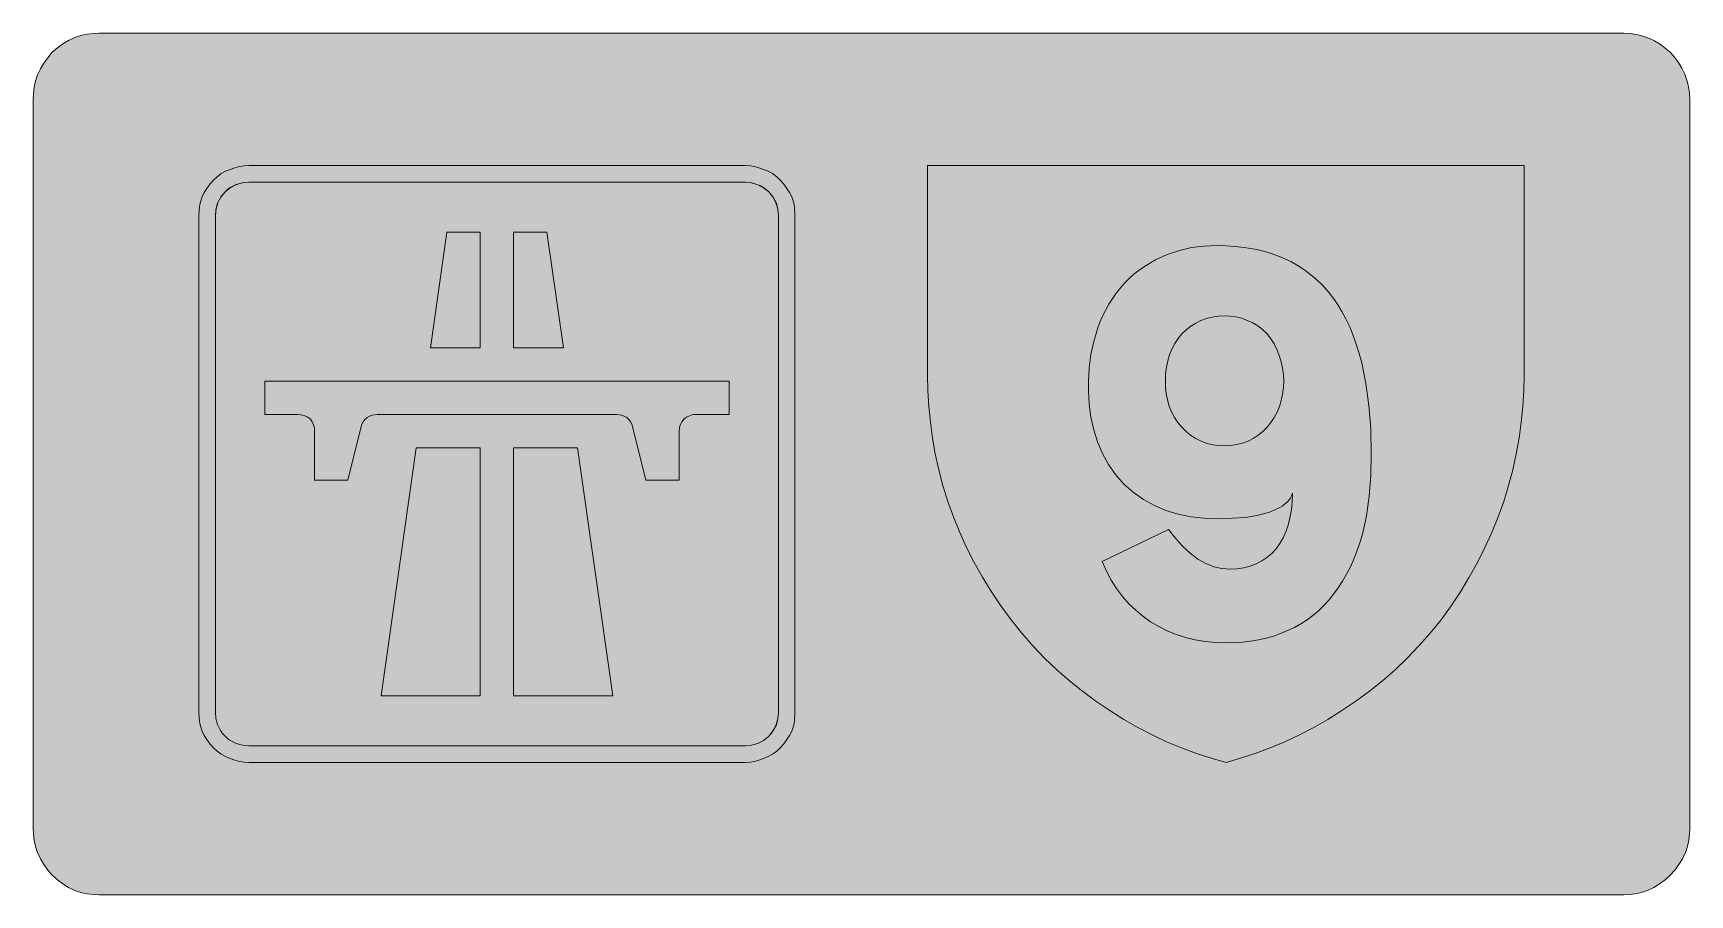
# Model space of a CAD drawing. Header units: metres. Extents: x 52 to 518, y 15 to 257.
import ezdxf

# ---------------------------------------------------------------- set-up
doc = ezdxf.new("R2010")
doc.units = ezdxf.units.M
for name, color, linetype, true_color in [('FILL_BLACK_000000', 7, 'Continuous', 0x000000), ('FILL_LIME_00FF00', 7, 'Continuous', 0x00ff00), ('FILL_RED_FF0000', 7, 'Continuous', 0xff0000), ('FILL_WHITE_FFFFFF', 7, 'Continuous', 0xffffff), ('FILL_YELLOW_FFFF00', 7, 'Continuous', 0xffff00)]:
    doc.layers.add(name, color=color, linetype=linetype, true_color=true_color)

msp = doc.modelspace()

# ---------------------------------------------------------------- hatches: boundary and pattern name
at = {"layer": 'FILL_BLACK_000000', "true_color": 0x000000}
h = msp.add_hatch(color=7, dxfattribs=at)
h.dxf.hatch_style = 1
h.paths.add_polyline_path([(373.09, 115.08), (375.1, 112.86), (377.21, 110.91), (379.44, 109.26), (381.63, 107.97), (383.87, 107.08), (386.15, 106.55), (388.44, 106.38), (390.42, 106.52), (392.31, 106.82), (394.11, 107.28), (395.8, 107.91), (397.38, 108.7), (398.84, 109.67), (400.19, 110.81), (401.4, 112.14), (402.44, 113.59), (403.38, 115.2), (404.18, 116.95), (404.82, 118.8), (405.32, 120.89), (405.72, 123.1), (405.98, 125.41), (406.08, 127.8), (405.8, 127.01), (405.37, 126.25), (404.79, 125.52), (404.06, 124.83), (403.17, 124.17), (402.13, 123.55), (399.6, 122.4), (396.47, 121.61), (392.94, 120.96), (389.03, 120.71), (384.84, 120.6), (381.1, 120.74), (377.44, 121.16), (373.88, 121.89), (370.44, 122.94), (367.17, 124.32), (364.1, 126.02), (361.23, 128.03), (358.56, 130.32), (356.27, 132.99), (354.26, 135.86), (352.56, 138.93), (351.18, 142.2), (350.1, 145.64), (349.31, 149.2), (348.83, 152.86), (348.66, 156.6), (348.66, 159.3), (348.83, 163.07), (349.31, 166.82), (350.1, 170.49), (351.18, 174.06), (351.84, 175.86), (352.59, 177.6), (354.35, 180.92), (356.42, 184.01), (358.74, 186.84), (360.06, 188.15), (361.43, 189.37), (362.87, 190.51), (364.37, 191.57), (367.5, 193.42), (370.8, 194.94), (374.21, 196.09), (377.66, 196.88), (381.15, 197.32), (384.66, 197.46), (387.35, 197.4), (389.95, 197.23), (392.46, 196.95), (394.89, 196.55), (397.23, 196.04), (399.49, 195.41), (401.66, 194.67), (403.74, 193.82), (405.74, 192.85), (407.66, 191.76), (409.49, 190.57), (411.24, 189.26), (412.91, 187.83), (414.49, 186.3), (416, 184.65), (417.42, 182.88), (418.73, 180.97), (419.95, 178.94), (421.09, 176.8), (422.15, 174.55), (423.12, 172.18), (424, 169.7), (424.8, 167.11), (425.52, 164.41), (426.15, 161.59), (426.7, 158.67), (427.54, 152.48), (428.05, 145.85), (428.22, 138.78), (428.08, 132.71), (427.64, 126.92), (426.85, 121.44), (426.33, 118.82), (425.7, 116.28), (424.98, 113.83), (424.18, 111.48), (423.3, 109.23), (422.33, 107.08), (421.27, 105.01), (420.13, 103.04), (418.91, 101.16), (417.6, 99.36), (416.28, 97.72), (414.87, 96.16), (413.37, 94.71), (411.8, 93.35), (410.13, 92.11), (408.39, 90.98), (406.56, 89.98), (404.64, 89.1), (402.71, 88.28), (400.7, 87.58), (398.62, 86.99), (396.47, 86.51), (394.27, 86.15), (392.01, 85.89), (389.7, 85.73), (387.36, 85.68), (384.37, 85.77), (381.46, 86.05), (378.65, 86.52), (375.93, 87.17), (373.32, 88), (370.81, 89.02), (368.41, 90.23), (366.12, 91.62), (363.95, 93.13), (361.91, 94.82), (359.99, 96.69), (358.2, 98.73), (356.55, 100.94), (355.03, 103.31), (353.66, 105.85), (352.44, 108.54), (371.16, 117.54), (373.09, 115.08)])
h.paths.add_polyline_path([(383.42, 177.33), (381.81, 176.92), (380.27, 176.36), (378.81, 175.64), (377.43, 174.77), (376.14, 173.77), (374.94, 172.62), (373.86, 171.29), (372.92, 169.86), (372.11, 168.34), (371.45, 166.73), (370.93, 165.03), (370.56, 163.25), (370.34, 161.4), (370.26, 159.48), (370.33, 157.62), (370.53, 155.81), (370.87, 154.04), (371.34, 152.28), (371.98, 150.67), (372.8, 149.11), (373.8, 147.65), (374.94, 146.34), (376.11, 145.09), (377.44, 144.02), (378.86, 143.13), (380.34, 142.38), (381.96, 141.8), (383.58, 141.41), (385.2, 141.19), (386.82, 141.12), (388.61, 141.2), (390.32, 141.45), (391.96, 141.87), (393.53, 142.45), (395, 143.19), (396.39, 144.08), (397.68, 145.13), (398.88, 146.34), (399.96, 147.62), (400.9, 149.03), (401.71, 150.55), (402.37, 152.17), (402.89, 153.88), (403.26, 155.68), (403.48, 157.55), (403.56, 159.48), (403.49, 161.24), (403.27, 162.99), (402.88, 164.75), (402.3, 166.5), (401.66, 168.19), (400.86, 169.76), (399.92, 171.23), (398.88, 172.62), (397.63, 173.79), (396.29, 174.85), (394.86, 175.73), (393.3, 176.4), (391.76, 176.98), (390.13, 177.37), (388.47, 177.59), (386.82, 177.66), (385.09, 177.58), (383.42, 177.33)], flags=16)
at = {"layer": 'FILL_LIME_00FF00', "true_color": 0x00ff00}
h = msp.add_hatch(color=7, dxfattribs=at)
h.dxf.hatch_style = 1
h.paths.add_polyline_path([(501.01, 257.13), (502.84, 256.86), (504.61, 256.41), (506.32, 255.8), (507.95, 255.03), (509.49, 254.11), (510.94, 253.03), (512.28, 251.82), (513.55, 250.42), (514.67, 248.93), (515.63, 247.35), (516.42, 245.7), (517.04, 243.98), (517.49, 242.2), (517.77, 240.37), (517.86, 238.5), (517.86, 33.48), (517.79, 31.83), (517.57, 30.13), (517.18, 28.39), (516.6, 26.64), (515.75, 24.92), (514.78, 23.29), (513.64, 21.75), (512.28, 20.34), (510.87, 18.98), (509.33, 17.84), (507.7, 16.87), (505.98, 16.02), (504.23, 15.44), (502.49, 15.05), (500.79, 14.83), (499.14, 14.76), (70.2, 14.76), (68.55, 14.83), (66.85, 15.05), (65.11, 15.44), (63.36, 16.02), (61.64, 16.87), (60.01, 17.84), (58.47, 18.98), (57.06, 20.34), (55.78, 21.75), (54.65, 23.29), (53.69, 24.92), (52.92, 26.64), (52.34, 28.39), (51.95, 30.13), (51.73, 31.83), (51.66, 33.48), (51.66, 238.5), (51.73, 240.26), (51.95, 242.01), (52.34, 243.77), (52.92, 245.52), (53.69, 247.14), (54.65, 248.74), (55.78, 250.3), (57.06, 251.82), (58.47, 253.1), (60.01, 254.23), (61.64, 255.19), (63.36, 255.96), (65.11, 256.54), (66.85, 256.93), (68.55, 257.15), (70.2, 257.22), (499.14, 257.22), (501.01, 257.13)])
at = {"layer": 'FILL_RED_FF0000', "true_color": 0xff0000}
h = msp.add_hatch(color=7, dxfattribs=at)
h.dxf.hatch_style = 1
h.paths.add_polyline_path([(254.63, 219.69), (255.9, 219.35), (257.22, 218.88), (258.53, 218.38), (259.76, 217.69), (260.89, 216.83), (261.9, 215.82), (262.91, 214.71), (263.79, 213.55), (264.53, 212.35), (265.14, 211.14), (265.58, 209.79), (265.86, 208.46), (266.04, 205.92), (266.04, 66.06), (265.86, 63.52), (265.58, 62.19), (265.14, 60.84), (264.53, 59.63), (263.79, 58.43), (262.91, 57.27), (261.9, 56.16), (260.89, 55.18), (259.76, 54.36), (258.53, 53.68), (257.22, 53.1), (255.9, 52.63), (254.63, 52.29), (253.4, 52.09), (252.18, 52.02), (112.32, 52.02), (111, 52.09), (109.71, 52.29), (108.42, 52.63), (107.1, 53.1), (105.79, 53.68), (104.56, 54.36), (103.43, 55.18), (102.42, 56.16), (101.41, 57.27), (100.53, 58.43), (99.79, 59.63), (99.18, 60.84), (98.74, 62.19), (98.46, 63.52), (98.28, 66.06), (98.28, 205.92), (98.46, 208.46), (98.74, 209.79), (99.18, 211.14), (99.79, 212.35), (100.53, 213.55), (101.41, 214.71), (102.42, 215.82), (103.43, 216.83), (104.56, 217.69), (105.79, 218.38), (107.1, 218.88), (108.42, 219.35), (109.71, 219.69), (111, 219.89), (112.32, 219.96), (252.18, 219.96), (253.4, 219.89), (254.63, 219.69)])
h.paths.add_polyline_path([(110.55, 215.11), (108.79, 214.61), (107.13, 213.76), (106.37, 213.21), (105.66, 212.58), (104.45, 211.1), (103.5, 209.34), (103.1, 207.63), (102.96, 205.92), (102.96, 66.06), (103.1, 64.39), (103.57, 62.66), (104.4, 60.97), (104.98, 60.17), (105.66, 59.4), (106.37, 58.77), (107.13, 58.22), (108.79, 57.38), (110.55, 56.87), (112.32, 56.7), (252.18, 56.7), (253.85, 56.87), (255.56, 57.38), (257.19, 58.22), (257.95, 58.77), (258.66, 59.4), (259.88, 61.02), (260.82, 62.64), (261.23, 64.35), (261.36, 66.06), (261.36, 205.92), (261.19, 207.77), (260.69, 209.52), (259.84, 211.13), (258.66, 212.58), (257.22, 213.69), (255.62, 214.54), (253.93, 215.09), (252.18, 215.28), (112.32, 215.28), (110.55, 215.11)], flags=16)
h = msp.add_hatch(color=7, dxfattribs=at)
h.dxf.hatch_style = 1
h.paths.add_polyline_path([(163.44, 168.66), (168.12, 201.24), (177.48, 201.24), (177.48, 168.66), (163.44, 168.66)])
h = msp.add_hatch(color=7, dxfattribs=at)
h.dxf.hatch_style = 1
h.paths.add_polyline_path([(186.84, 201.24), (196.2, 201.24), (200.88, 168.66), (186.84, 168.66), (186.84, 201.24)])
h = msp.add_hatch(color=7, dxfattribs=at)
h.dxf.hatch_style = 1
h.paths.add_polyline_path([(247.5, 149.94), (238.14, 149.94), (237.31, 149.9), (236.34, 149.58), (235.55, 149.2), (234.9, 148.68), (234.23, 147.87), (233.82, 147.06), (233.61, 146.63), (233.51, 146.16), (233.46, 145.26), (233.46, 131.4), (224.1, 131.4), (220.32, 146.52), (220.12, 147.19), (219.78, 147.85), (219.31, 148.47), (218.7, 149.04), (218, 149.48), (217.26, 149.76), (215.82, 149.94), (148.5, 149.94), (147.06, 149.76), (146.32, 149.48), (145.62, 149.04), (145.01, 148.47), (144.54, 147.85), (144.2, 147.19), (144, 146.52), (140.22, 131.4), (130.86, 131.4), (130.86, 145.26), (130.79, 146.17), (130.57, 147.04), (130.18, 147.87), (129.6, 148.68), (128.76, 149.26), (127.89, 149.65), (127.02, 149.87), (126.18, 149.94), (116.82, 149.94), (116.82, 159.3), (247.5, 159.3), (247.5, 149.94)])
h = msp.add_hatch(color=7, dxfattribs=at)
h.dxf.hatch_style = 1
h.paths.add_polyline_path([(177.48, 140.58), (177.48, 70.74), (149.58, 70.74), (159.48, 140.58), (177.48, 140.58)])
h = msp.add_hatch(color=7, dxfattribs=at)
h.dxf.hatch_style = 1
h.paths.add_polyline_path([(214.74, 70.74), (186.84, 70.74), (186.84, 140.58), (204.84, 140.58), (214.74, 70.74)])
at = {"layer": 'FILL_WHITE_FFFFFF', "true_color": 0xffffff}
h = msp.add_hatch(color=7, dxfattribs=at)
h.dxf.hatch_style = 1
h.paths.add_polyline_path([(252.18, 215.28), (253.82, 215.12), (255.6, 214.56), (256.41, 214.23), (257.2, 213.77), (258.66, 212.58), (259.88, 211.1), (260.82, 209.34), (261.23, 207.63), (261.36, 205.92), (261.36, 66.06), (261.22, 64.39), (260.75, 62.66), (259.92, 60.97), (259.34, 60.17), (258.66, 59.4), (257.95, 58.77), (257.19, 58.22), (255.56, 57.38), (253.85, 56.87), (252.18, 56.7), (112.32, 56.7), (110.55, 56.87), (108.79, 57.38), (107.13, 58.22), (106.37, 58.77), (105.66, 59.4), (104.98, 60.17), (104.4, 60.97), (103.57, 62.66), (103.1, 64.39), (102.96, 66.06), (102.96, 205.92), (103.13, 207.77), (103.64, 209.52), (104.48, 211.13), (105.66, 212.58), (107.11, 213.69), (108.72, 214.54), (110.47, 215.09), (112.32, 215.28), (252.18, 215.28)])
at = {"layer": 'FILL_YELLOW_FFFF00', "true_color": 0xffff00}
h = msp.add_hatch(color=7, dxfattribs=at)
h.dxf.hatch_style = 1
h.paths.add_polyline_path([(383.18, 53.2), (378.99, 54.56), (374.81, 56.1), (370.62, 57.78), (366.57, 59.74), (362.54, 61.85), (358.55, 64.13), (354.6, 66.6), (350.73, 69.24), (346.95, 72.04), (343.28, 74.99), (339.73, 78.1), (336.3, 81.37), (333.01, 84.8), (329.87, 88.4), (326.88, 92.16), (324, 96.06), (321.31, 100.05), (318.81, 104.12), (316.49, 108.27), (314.35, 112.49), (312.4, 116.76), (310.64, 121.09), (309.06, 125.46), (307.68, 129.92), (306.5, 134.37), (305.52, 138.83), (304.74, 143.28), (304.14, 147.73), (303.68, 152.17), (303.4, 156.57), (303.3, 160.92), (303.3, 219.96), (471.24, 219.96), (471.24, 160.92), (471.14, 156.57), (470.86, 152.17), (470.4, 147.73), (469.8, 143.28), (469.02, 138.83), (468.05, 134.37), (466.86, 129.92), (465.48, 125.46), (463.9, 121.09), (462.14, 116.76), (460.2, 112.49), (458.08, 108.27), (455.78, 104.12), (453.3, 100.05), (450.66, 96.06), (447.84, 92.16), (444.8, 88.4), (441.63, 84.8), (438.33, 81.37), (434.9, 78.1), (431.35, 74.99), (427.67, 72.04), (423.86, 69.24), (419.94, 66.6), (415.99, 64.13), (412, 61.85), (407.97, 59.74), (403.92, 57.78), (399.74, 56.1), (395.57, 54.56), (391.44, 53.2), (387.36, 52.02), (383.18, 53.2)])

# ---------------------------------------------------------------- linework, layer by layer
at = {"layer": 'FILL_BLACK_000000', "lineweight": 0, "true_color": 0x000000}
for points in [[(373.09, 115.08), (375.1, 112.86), (377.21, 110.91), (379.44, 109.26), (381.63, 107.97), (383.87, 107.08), (386.15, 106.55), (388.44, 106.38), (390.42, 106.52), (392.31, 106.82), (394.11, 107.28), (395.8, 107.91), (397.38, 108.7), (398.84, 109.67), (400.19, 110.81), (401.4, 112.14), (402.44, 113.59), (403.38, 115.2), (404.18, 116.95), (404.82, 118.8), (405.32, 120.89), (405.72, 123.1), (405.98, 125.41), (406.08, 127.8), (405.8, 127.01), (405.37, 126.25), (404.79, 125.52), (404.06, 124.83), (403.17, 124.17), (402.13, 123.55), (399.6, 122.4), (396.47, 121.61), (392.94, 120.96), (389.03, 120.71), (384.84, 120.6), (381.1, 120.74), (377.44, 121.16), (373.88, 121.89), (370.44, 122.94), (367.17, 124.32), (364.1, 126.02), (361.23, 128.03), (358.56, 130.32), (356.27, 132.99), (354.26, 135.86), (352.56, 138.93), (351.18, 142.2), (350.1, 145.64), (349.31, 149.2), (348.83, 152.86), (348.66, 156.6), (348.66, 159.3), (348.83, 163.07), (349.31, 166.82), (350.1, 170.49), (351.18, 174.06), (351.84, 175.86), (352.59, 177.6), (354.35, 180.92), (356.42, 184.01), (358.74, 186.84), (360.06, 188.15), (361.43, 189.37), (362.87, 190.51), (364.37, 191.57), (367.5, 193.42), (370.8, 194.94), (374.21, 196.09), (377.66, 196.88), (381.15, 197.32), (384.66, 197.46), (387.35, 197.4), (389.95, 197.23), (392.46, 196.95), (394.89, 196.55), (397.23, 196.04), (399.49, 195.41), (401.66, 194.67), (403.74, 193.82), (405.74, 192.85), (407.66, 191.76), (409.49, 190.57), (411.24, 189.26), (412.91, 187.83), (414.49, 186.3), (416, 184.65), (417.42, 182.88), (418.73, 180.97), (419.95, 178.94), (421.09, 176.8), (422.15, 174.55), (423.12, 172.18), (424, 169.7), (424.8, 167.11), (425.52, 164.41), (426.15, 161.59), (426.7, 158.67), (427.54, 152.48), (428.05, 145.85), (428.22, 138.78), (428.08, 132.71), (427.64, 126.92), (426.85, 121.44), (426.33, 118.82), (425.7, 116.28), (424.98, 113.83), (424.18, 111.48), (423.3, 109.23), (422.33, 107.08), (421.27, 105.01), (420.13, 103.04), (418.91, 101.16), (417.6, 99.36), (416.28, 97.72), (414.87, 96.16), (413.37, 94.71), (411.8, 93.35), (410.13, 92.11), (408.39, 90.98), (406.56, 89.98), (404.64, 89.1), (402.71, 88.28), (400.7, 87.58), (398.62, 86.99), (396.47, 86.51), (394.27, 86.15), (392.01, 85.89), (389.7, 85.73), (387.36, 85.68), (384.37, 85.77), (381.46, 86.05), (378.65, 86.52), (375.93, 87.17), (373.32, 88), (370.81, 89.02), (368.41, 90.23), (366.12, 91.62), (363.95, 93.13), (361.91, 94.82), (359.99, 96.69), (358.2, 98.73), (356.55, 100.94), (355.03, 103.31), (353.66, 105.85), (352.44, 108.54), (371.16, 117.54)], [(383.42, 177.33), (381.81, 176.92), (380.27, 176.36), (378.81, 175.64), (377.43, 174.77), (376.14, 173.77), (374.94, 172.62), (373.86, 171.29), (372.92, 169.86), (372.11, 168.34), (371.45, 166.73), (370.93, 165.03), (370.56, 163.25), (370.34, 161.4), (370.26, 159.48), (370.33, 157.62), (370.53, 155.81), (370.87, 154.04), (371.34, 152.28), (371.98, 150.67), (372.8, 149.11), (373.8, 147.65), (374.94, 146.34), (376.11, 145.09), (377.44, 144.02), (378.86, 143.13), (380.34, 142.38), (381.96, 141.8), (383.58, 141.41), (385.2, 141.19), (386.82, 141.12), (388.61, 141.2), (390.32, 141.45), (391.96, 141.87), (393.53, 142.45), (395, 143.19), (396.39, 144.08), (397.68, 145.13), (398.88, 146.34), (399.96, 147.62), (400.9, 149.03), (401.71, 150.55), (402.37, 152.17), (402.89, 153.88), (403.26, 155.68), (403.48, 157.55), (403.56, 159.48), (403.49, 161.24), (403.27, 162.99), (402.88, 164.75), (402.3, 166.5), (401.66, 168.19), (400.86, 169.76), (399.92, 171.23), (398.88, 172.62), (397.63, 173.79), (396.29, 174.85), (394.86, 175.73), (393.3, 176.4), (391.76, 176.98), (390.13, 177.37), (388.47, 177.59), (386.82, 177.66), (385.09, 177.58)]]:
    msp.add_lwpolyline(points, close=True, dxfattribs=at)
at = {"layer": 'FILL_LIME_00FF00', "lineweight": 0, "true_color": 0x00ff00}
msp.add_lwpolyline([(501.01, 257.13), (502.84, 256.86), (504.61, 256.41), (506.32, 255.8), (507.95, 255.03), (509.49, 254.11), (510.94, 253.03), (512.28, 251.82), (513.55, 250.42), (514.67, 248.93), (515.63, 247.35), (516.42, 245.7), (517.04, 243.98), (517.49, 242.2), (517.77, 240.37), (517.86, 238.5), (517.86, 33.48), (517.79, 31.83), (517.57, 30.13), (517.18, 28.39), (516.6, 26.64), (515.75, 24.92), (514.78, 23.29), (513.64, 21.75), (512.28, 20.34), (510.87, 18.98), (509.33, 17.84), (507.7, 16.87), (505.98, 16.02), (504.23, 15.44), (502.49, 15.05), (500.79, 14.83), (499.14, 14.76), (70.2, 14.76), (68.55, 14.83), (66.85, 15.05), (65.11, 15.44), (63.36, 16.02), (61.64, 16.87), (60.01, 17.84), (58.47, 18.98), (57.06, 20.34), (55.78, 21.75), (54.65, 23.29), (53.69, 24.92), (52.92, 26.64), (52.34, 28.39), (51.95, 30.13), (51.73, 31.83), (51.66, 33.48), (51.66, 238.5), (51.73, 240.26), (51.95, 242.01), (52.34, 243.77), (52.92, 245.52), (53.69, 247.14), (54.65, 248.74), (55.78, 250.3), (57.06, 251.82), (58.47, 253.1), (60.01, 254.23), (61.64, 255.19), (63.36, 255.96), (65.11, 256.54), (66.85, 256.93), (68.55, 257.15), (70.2, 257.22), (499.14, 257.22)], close=True, dxfattribs=at)
at = {"layer": 'FILL_RED_FF0000', "lineweight": 0, "true_color": 0xff0000}
for points in [[(254.63, 219.69), (255.9, 219.35), (257.22, 218.88), (258.53, 218.38), (259.76, 217.69), (260.89, 216.83), (261.9, 215.82), (262.91, 214.71), (263.79, 213.55), (264.53, 212.35), (265.14, 211.14), (265.58, 209.79), (265.86, 208.46), (266.04, 205.92), (266.04, 66.06), (265.86, 63.52), (265.58, 62.19), (265.14, 60.84), (264.53, 59.63), (263.79, 58.43), (262.91, 57.27), (261.9, 56.16), (260.89, 55.18), (259.76, 54.36), (258.53, 53.68), (257.22, 53.1), (255.9, 52.63), (254.63, 52.29), (253.4, 52.09), (252.18, 52.02), (112.32, 52.02), (111, 52.09), (109.71, 52.29), (108.42, 52.63), (107.1, 53.1), (105.79, 53.68), (104.56, 54.36), (103.43, 55.18), (102.42, 56.16), (101.41, 57.27), (100.53, 58.43), (99.79, 59.63), (99.18, 60.84), (98.74, 62.19), (98.46, 63.52), (98.28, 66.06), (98.28, 205.92), (98.46, 208.46), (98.74, 209.79), (99.18, 211.14), (99.79, 212.35), (100.53, 213.55), (101.41, 214.71), (102.42, 215.82), (103.43, 216.83), (104.56, 217.69), (105.79, 218.38), (107.1, 218.88), (108.42, 219.35), (109.71, 219.69), (111, 219.89), (112.32, 219.96), (252.18, 219.96), (253.4, 219.89)], [(110.55, 215.11), (108.79, 214.61), (107.13, 213.76), (106.37, 213.21), (105.66, 212.58), (104.45, 211.1), (103.5, 209.34), (103.1, 207.63), (102.96, 205.92), (102.96, 66.06), (103.1, 64.39), (103.57, 62.66), (104.4, 60.97), (104.98, 60.17), (105.66, 59.4), (106.37, 58.77), (107.13, 58.22), (108.79, 57.38), (110.55, 56.87), (112.32, 56.7), (252.18, 56.7), (253.85, 56.87), (255.56, 57.38), (257.19, 58.22), (257.95, 58.77), (258.66, 59.4), (259.88, 61.02), (260.82, 62.64), (261.23, 64.35), (261.36, 66.06), (261.36, 205.92), (261.19, 207.77), (260.69, 209.52), (259.84, 211.13), (258.66, 212.58), (257.22, 213.69), (255.62, 214.54), (253.93, 215.09), (252.18, 215.28), (112.32, 215.28)], [(163.44, 168.66), (168.12, 201.24), (177.48, 201.24), (177.48, 168.66)], [(186.84, 201.24), (196.2, 201.24), (200.88, 168.66), (186.84, 168.66)], [(247.5, 149.94), (238.14, 149.94), (237.31, 149.9), (236.34, 149.58), (235.55, 149.2), (234.9, 148.68), (234.23, 147.87), (233.82, 147.06), (233.61, 146.63), (233.51, 146.16), (233.46, 145.26), (233.46, 131.4), (224.1, 131.4), (220.32, 146.52), (220.12, 147.19), (219.78, 147.85), (219.31, 148.47), (218.7, 149.04), (218, 149.48), (217.26, 149.76), (215.82, 149.94), (148.5, 149.94), (147.06, 149.76), (146.32, 149.48), (145.62, 149.04), (145.01, 148.47), (144.54, 147.85), (144.2, 147.19), (144, 146.52), (140.22, 131.4), (130.86, 131.4), (130.86, 145.26), (130.79, 146.17), (130.57, 147.04), (130.18, 147.87), (129.6, 148.68), (128.76, 149.26), (127.89, 149.65), (127.02, 149.87), (126.18, 149.94), (116.82, 149.94), (116.82, 159.3), (247.5, 159.3)], [(177.48, 140.58), (177.48, 70.74), (149.58, 70.74), (159.48, 140.58)], [(214.74, 70.74), (186.84, 70.74), (186.84, 140.58), (204.84, 140.58)]]:
    msp.add_lwpolyline(points, close=True, dxfattribs=at)
at = {"layer": 'FILL_WHITE_FFFFFF', "lineweight": 0, "true_color": 0x00ff00}
msp.add_lwpolyline([(252.18, 215.28), (253.82, 215.12), (255.6, 214.56), (256.41, 214.23), (257.2, 213.77), (258.66, 212.58), (259.88, 211.1), (260.82, 209.34), (261.23, 207.63), (261.36, 205.92), (261.36, 66.06), (261.22, 64.39), (260.75, 62.66), (259.92, 60.97), (259.34, 60.17), (258.66, 59.4), (257.95, 58.77), (257.19, 58.22), (255.56, 57.38), (253.85, 56.87), (252.18, 56.7), (112.32, 56.7), (110.55, 56.87), (108.79, 57.38), (107.13, 58.22), (106.37, 58.77), (105.66, 59.4), (104.98, 60.17), (104.4, 60.97), (103.57, 62.66), (103.1, 64.39), (102.96, 66.06), (102.96, 205.92), (103.13, 207.77), (103.64, 209.52), (104.48, 211.13), (105.66, 212.58), (107.11, 213.69), (108.72, 214.54), (110.47, 215.09), (112.32, 215.28)], close=True, dxfattribs=at)
at = {"layer": 'FILL_YELLOW_FFFF00', "lineweight": 0, "true_color": 0xffff00}
msp.add_lwpolyline([(383.18, 53.2), (378.99, 54.56), (374.81, 56.1), (370.62, 57.78), (366.57, 59.74), (362.54, 61.85), (358.55, 64.13), (354.6, 66.6), (350.73, 69.24), (346.95, 72.04), (343.28, 74.99), (339.73, 78.1), (336.3, 81.37), (333.01, 84.8), (329.87, 88.4), (326.88, 92.16), (324, 96.06), (321.31, 100.05), (318.81, 104.12), (316.49, 108.27), (314.35, 112.49), (312.4, 116.76), (310.64, 121.09), (309.06, 125.46), (307.68, 129.92), (306.5, 134.37), (305.52, 138.83), (304.74, 143.28), (304.14, 147.73), (303.68, 152.17), (303.4, 156.57), (303.3, 160.92), (303.3, 219.96), (471.24, 219.96), (471.24, 160.92), (471.14, 156.57), (470.86, 152.17), (470.4, 147.73), (469.8, 143.28), (469.02, 138.83), (468.05, 134.37), (466.86, 129.92), (465.48, 125.46), (463.9, 121.09), (462.14, 116.76), (460.2, 112.49), (458.08, 108.27), (455.78, 104.12), (453.3, 100.05), (450.66, 96.06), (447.84, 92.16), (444.8, 88.4), (441.63, 84.8), (438.33, 81.37), (434.9, 78.1), (431.35, 74.99), (427.67, 72.04), (423.86, 69.24), (419.94, 66.6), (415.99, 64.13), (412, 61.85), (407.97, 59.74), (403.92, 57.78), (399.74, 56.1), (395.57, 54.56), (391.44, 53.2), (387.36, 52.02)], close=True, dxfattribs=at)

doc.saveas('drawing.dxf')
